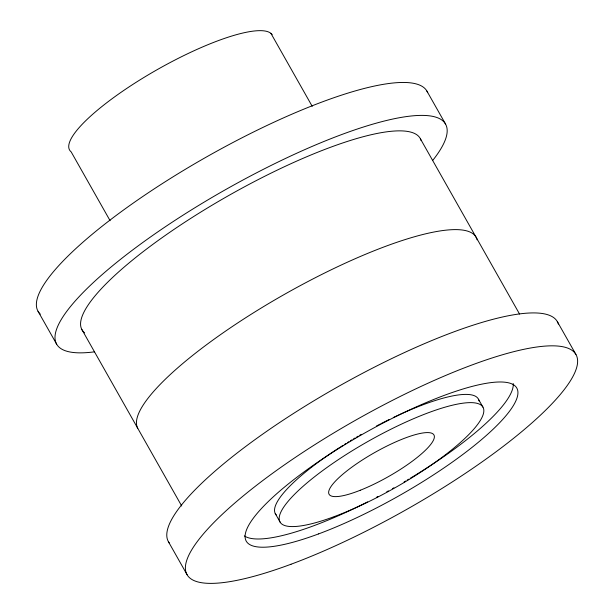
<?xml version="1.0" encoding="UTF-8"?>
<svg xmlns="http://www.w3.org/2000/svg" width="614" height="614" viewBox="0 0 614 614"><rect width="100%" height="100%" fill="white"/><g stroke="black" fill="none" stroke-linecap="round" stroke-linejoin="round"><path stroke-width="0.92" d="M478.475 399.261L482.949 407.159M426.899 91.087L445.518 123.997M557.312 321.582L575.94 354.501M420.46 138.917L519.551 314.038M270.935 33.379L312.219 106.337M110.098 220.702L71.163 151.881A116.576 26.816 -29.5 0 1 152.142 72.559A116.576 26.816 -29.5 0 1 272.171 34.683M275.241 513.488L280.068 522.046M81.746 329.311L181.713 506.005M38.053 311.306L56.68 344.224M168.466 541.794L187.086 574.704M169.479 543.275A223.435 51.399 -29.5 0 1 338.936 386.183A223.435 51.399 -29.5 0 1 558.387 324.069M137.743 428.303A194.293 44.599 -29.5 0 1 290.906 290.744A194.293 44.599 -29.5 0 1 477.132 239.828M513.25 383.604A155.434 35.758 -29.5 0 1 410.282 478.26M408.74 479.189A155.434 35.758 -29.5 0 1 407.189 480.11M405.647 481.023A155.434 35.758 -29.5 0 1 404.089 481.944M393.912 487.808A155.434 35.758 -29.5 0 1 392.338 488.69M388.386 490.893A155.434 35.758 -29.5 0 1 386.805 491.76M378.086 496.465A155.434 35.758 -29.5 0 1 376.497 497.302M367.548 501.922A155.434 35.758 -29.5 0 1 244.349 535.884M393.313 417.543A116.576 26.816 -29.5 0 1 479.05 401.011M276.277 514.977A116.576 26.816 -29.5 0 1 339.811 447.406M340.555 446.931A116.576 26.816 -29.5 0 1 342.804 445.503M344.308 444.551A116.576 26.816 -29.5 0 1 345.828 443.6M347.355 442.656A116.576 26.816 -29.5 0 1 348.882 441.719M350.417 440.783A116.576 26.816 -29.5 0 1 351.96 439.854M353.518 438.918A116.576 26.816 -29.5 0 1 355.069 437.997M356.634 437.076A116.576 26.816 -29.5 0 1 358.2 436.155M359.773 435.249A116.576 26.816 -29.5 0 1 361.347 434.344M376.443 426.039A116.576 26.816 -29.5 0 1 380.427 423.952M381.225 423.545A116.576 26.816 -29.5 0 1 389.176 419.546M94.587 351.822A223.435 51.292 -29.5 0 1 225.507 189.665A223.435 51.292 -29.5 0 1 432.862 160.239M84.625 332.865A194.293 44.599 -29.5 0 1 226.082 197.025A194.293 44.599 -29.5 0 1 421.127 140.614M40.317 314.138A223.435 51.292 -29.5 0 1 203.487 158.673A223.435 51.292 -29.5 0 1 427.674 92.699M291.005 564.243A223.435 51.399 -29.5 0 0 577.429 358.799A223.435 51.399 -29.5 0 0 276.093 470.761A223.435 51.399 -29.5 0 0 291.005 564.243M318.551 533.919A155.434 35.758 -29.5 0 0 517.802 391.003A155.434 35.758 -29.5 0 0 308.182 468.889A155.434 35.758 -29.5 0 0 318.551 533.919M334.292 516.589A116.576 26.816 -29.5 0 0 483.732 409.4A116.576 26.816 -29.5 0 0 326.51 467.814A116.576 26.816 -29.5 0 0 334.292 516.589M360.272 490.248A60.233 13.853 -29.5 0 0 434.052 435.18A60.233 13.853 -29.5 0 0 350.21 468.375A60.233 13.853 -29.5 0 0 360.272 490.248"/></g></svg>
